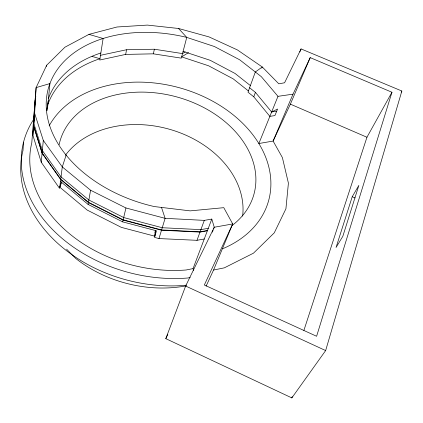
<?xml version="1.0" encoding="UTF-8"?>
<svg xmlns="http://www.w3.org/2000/svg" width="423" height="423" viewBox="0 0 423 423"><rect width="100%" height="100%" fill="white"/><g stroke="black" fill="none" stroke-linecap="round" stroke-linejoin="round"><path stroke-width="0.63" d="M66.125 155.141L62.287 166.926L59.574 188.383L41.248 162.247L32.894 135.286L34.379 109.7M35.114 100.256L33.607 126.207L42.094 153.263L60.695 179.542L88.418 202.596L123.077 220.097L161.501 230.239L199.994 232.105L207.37 230.778M34.628 113.269L36.103 87.609L46.715 65.19L64.915 47.217L88.936 34.379L116.997 26.998L147.394 25.089L178.554 28.489L209.015 36.901L237.377 49.909L262.286 66.987L278.799 83.807L284.579 82.781L301.065 48.92L401.85 91.019L325.647 350.567L291.833 397.911L165.8 338.643L185.639 286.038L214.26 227.241L211.796 219.077L204.298 220.383L165.102 218.337L125.938 207.973L90.58 190.223L62.287 166.926L43.305 140.447L34.628 113.269L32.894 135.286M23.551 142.117L23.001 150.435A133.43 99.431 14.9 0 0 184.967 285.351L186.194 285.097M46.599 66.469L46.715 65.19M41.248 162.247L43.305 140.447M154.723 235.659L154.844 234.495M155.035 232.719L155.23 230.873M155.516 230.297L154.881 236.214L121.364 227.378L87.117 210.035L59.733 187.13L61.43 181.837M46.694 110.477L48.27 100.764M46.969 110.752L47.804 105.576L49.919 83.585L36.103 87.609L31.788 142.837A127.085 93.61 14.9 0 0 186.078 269.996L193.047 268.605L211.796 219.077M204.267 238.974L196.981 240.317L158.974 238.572L154.532 237.398L156.478 230.799L122.659 221.874L88.1 204.415L90.58 190.223M88.936 34.379L103.122 38.498L99.743 60.024L125.673 54.403L126.556 49.74L154.384 49.227L182.519 53.594L185.179 51.944M125.673 54.403L153.348 53.832L154.384 49.227M122.659 221.874L125.938 207.973M154.971 233.332L155.32 232.142M158.974 238.572L165.102 218.337L161.507 207.429M391.952 92.256L316.605 336.274L204.325 285.007L232.703 223.941L223.783 207.672L190.186 210.871L154.411 206.577A125.155 85.996 15.3 0 1 47.249 93.123A125.155 85.996 15.3 0 1 186.749 37.393L214.398 46.519L239.672 59.786L261.287 76.632L277.98 96.338L293.007 94.16L310.212 57.618L391.952 92.256L366.947 137.248L303.878 330.453M291.833 397.911L292.23 396.652M352.232 196.716L336.042 247.481L342.826 236.304L358.857 185.38L352.232 196.716L355.077 197.959M59.955 187.209L61.457 182.503M196.981 240.317L204.298 220.383M261.858 68.151L262.286 66.987L255.323 71.984L247.989 92.198L253.774 96.798L269.863 116.367L274.902 115.579L277.594 109.044L271.645 111.979L255.418 92.378L249.602 87.762M253.774 96.798L255.418 92.378M212.351 232.164L213.065 230.318M213.541 229.086L214.26 227.241L232.703 223.941L213.546 270.033L206.123 286.112M277.98 96.338L258.86 143.529L273.11 141.065L290.379 104.143L310.212 57.618M299.822 51.944L301.065 48.92M293.007 94.16L273.11 141.065L282.39 157.578L288.407 183.127L285.922 208.798L274.278 232.824L253.456 253.181L224.333 267.844L213.546 270.033M35.855 96.666L35.305 97.845L33.824 123.479L42.353 150.562L61.028 176.883L88.872 199.994L123.68 217.544L162.258 227.733L200.899 229.636L208.301 228.314M165.8 338.643L167.794 334.487M401.2 92.166L401.85 91.019M188.552 52.584L181.657 56.883L208.624 65.803L233.237 78.884L248.438 90.966M100.484 55.302L126.556 49.74M190.202 277.509L187.722 278.011A135.027 99.627 14.9 0 1 51.786 228.748A135.027 99.627 14.9 0 1 34.041 118.837M207.482 230.482L200.105 231.809L161.591 229.938L123.151 219.791L88.47 202.284L60.732 179.225L42.126 152.936L33.634 125.88M271.645 111.979L276.705 111.196M153.348 53.832L181.324 58.147L186.749 37.393L178.554 28.489M92.066 56.433L99.944 58.712A121.729 85.89 15.2 0 0 47.931 104.238M183.101 51.357L210.263 60.336L235.061 73.47L250.39 85.589M290.379 104.143L366.947 137.248M185.639 286.038L325.647 350.567M60.457 181.393L88.1 204.415M66.58 249.142L75.685 258.416A111.059 84.769 14.7 0 0 186.453 285.8M193.047 268.605L193.538 270.424M59.125 144.65A100.552 73.639 15 0 1 198.027 104.708A100.552 73.639 15 0 1 232.513 225.179M65.512 155.119A95.799 73.026 14.7 0 1 176.058 131.331A95.799 73.026 14.7 0 1 242.628 216.095M49.158 125.848A116.589 85.504 15 0 1 226.617 109.885A116.589 85.504 15 0 1 222.736 248.703M48.497 98.4A122.696 85.932 15.2 0 1 100.848 52.986"/></g></svg>
